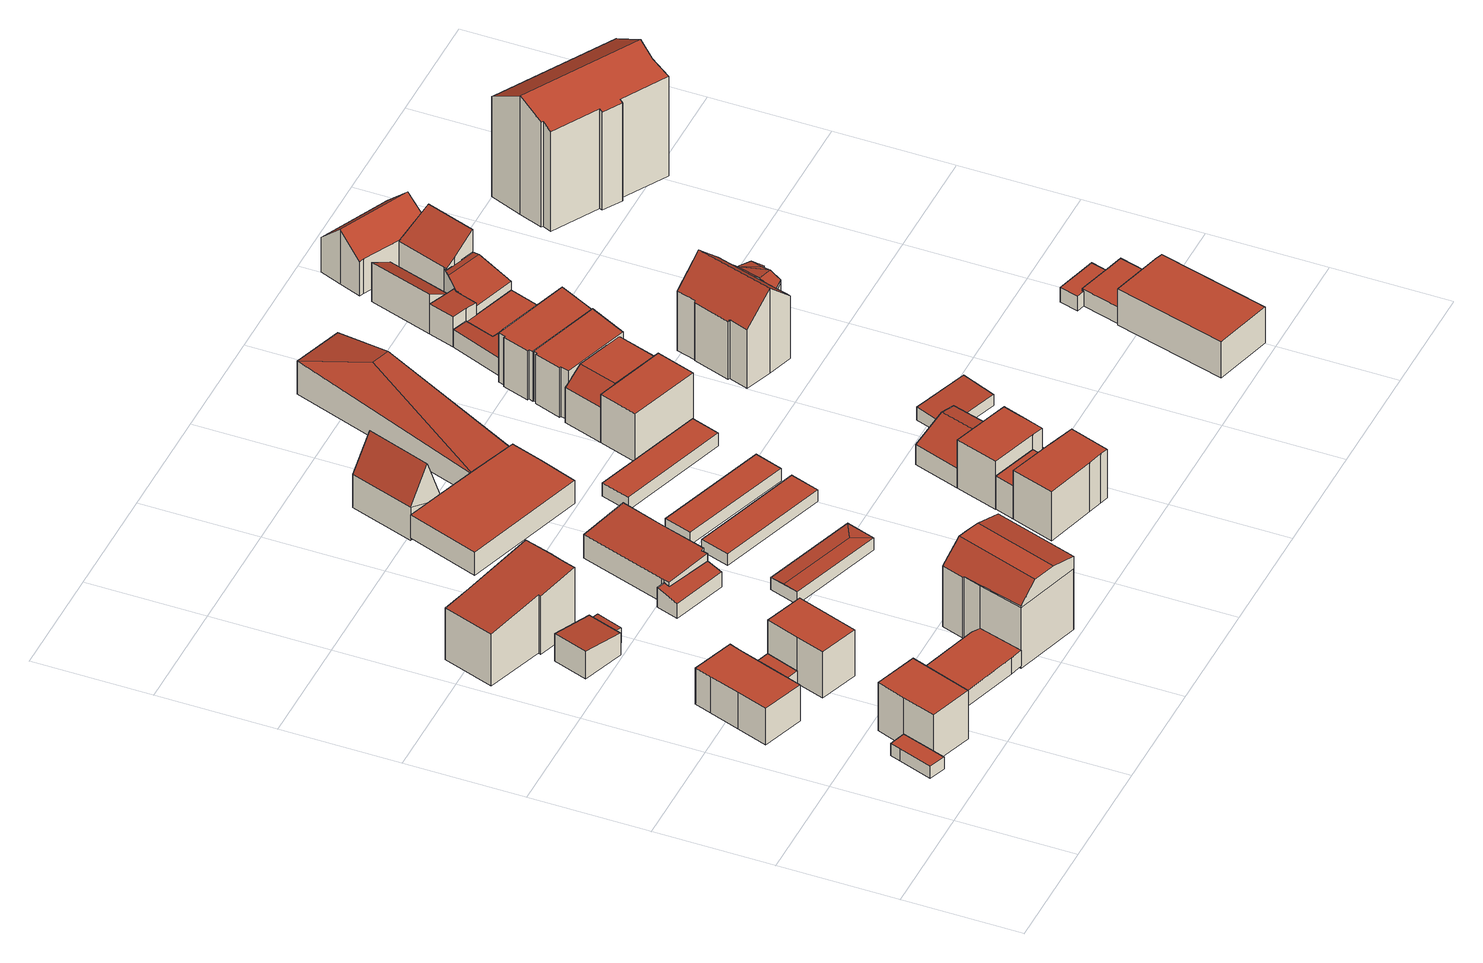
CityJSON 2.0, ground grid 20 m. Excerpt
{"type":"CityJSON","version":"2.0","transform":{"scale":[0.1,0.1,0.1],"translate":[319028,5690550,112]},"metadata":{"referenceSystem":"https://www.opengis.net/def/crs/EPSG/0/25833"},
"CityObjects":{
"building1":{"type":"Building","attributes":{"Dachtyp_tdc":"tdcPolyFlatRoof","Gemeindeschluessel":14713000,"Dachneigung":0,"QualitaetDacherkennung":81,"Geometrietyp2DReferenz":"3000","function":"31001_9998","roofType":"1000","measuredHeight":2.29},"geometry":[{"type":"MultiSurface","lod":"2","boundaries":[[[0,1,2,3]],[[1,4,5,2]],[[4,6,7,5]],[[6,8,9,7]],[[8,10,11,9]],[[10,0,3,11]],[[10,8,6,4,1,0]],[[3,2,5,7,9,11]]],"semantics":{"surfaces":[{"type":"WallSurface"},{"type":"RoofSurface"},{"type":"GroundSurface"}],"values":[0,0,0,0,0,0,1,2]}}]},
"building2":{"type":"Building","attributes":{"Dachtyp_tdc":"tdcPolyFlatRoof","Gemeindeschluessel":14713000,"Dachneigung":0,"QualitaetDacherkennung":50,"Geometrietyp2DReferenz":"3000","function":"31001_9998","roofType":"1000","measuredHeight":9.13},"geometry":[{"type":"MultiSurface","lod":"2","boundaries":[[[12,13,14,15]],[[13,16,17,14]],[[16,18,11,17]],[[18,19,9,11]],[[19,12,15,9]],[[19,18,16,13,12]],[[15,14,17,11,9]]],"semantics":{"surfaces":[{"type":"WallSurface"},{"type":"RoofSurface"},{"type":"GroundSurface"}],"values":[0,0,0,0,0,1,2]}}]},
"building3":{"type":"Building","attributes":{"Dachtyp_tdc":"tdcPolyFlatRoof","Gemeindeschluessel":14713000,"Dachneigung":0,"QualitaetDacherkennung":63,"Geometrietyp2DReferenz":"3000","function":"31001_9998","roofType":"1000","measuredHeight":6.93},"geometry":[{"type":"MultiSurface","lod":"2","boundaries":[[[20,21,22,23]],[[21,24,25,22]],[[24,26,27,25]],[[26,28,29,27]],[[28,30,31,29]],[[30,32,33,31]],[[32,34,35,33]],[[34,20,23,35]],[[34,32,30,28,26,24,21,20]],[[23,22,25,27,29,31,33,35]]],"semantics":{"surfaces":[{"type":"WallSurface"},{"type":"RoofSurface"},{"type":"GroundSurface"}],"values":[0,0,0,0,0,0,0,0,1,2]}}]},
"building4":{"type":"Building","attributes":{"Dachtyp_tdc":"tdcPolyFlatRoof","Gemeindeschluessel":14713000,"Dachneigung":0,"QualitaetDacherkennung":76,"Geometrietyp2DReferenz":"3000","function":"31001_9998","roofType":"1000","measuredHeight":2.39},"geometry":[{"type":"MultiSurface","lod":"2","boundaries":[[[36,37,38,39]],[[37,40,41,38]],[[40,42,43,41]],[[42,36,39,43]],[[42,40,37,36]],[[39,38,41,43]]],"semantics":{"surfaces":[{"type":"WallSurface"},{"type":"RoofSurface"},{"type":"GroundSurface"}],"values":[0,0,0,0,1,2]}}]},
"building5":{"type":"Building","attributes":{"Dachtyp_tdc":"tdcPolyFlatRoof","Gemeindeschluessel":14713000,"Dachneigung":0,"QualitaetDacherkennung":76,"Geometrietyp2DReferenz":"3000","function":"31001_9998","roofType":"1000","measuredHeight":2.39},"geometry":[{"type":"MultiSurface","lod":"2","boundaries":[[[44,40,41,45]],[[40,37,38,41]],[[37,46,47,38]],[[46,44,45,47]],[[46,37,40,44]],[[45,41,38,47]]],"semantics":{"surfaces":[{"type":"WallSurface"},{"type":"RoofSurface"},{"type":"GroundSurface"}],"values":[0,0,0,0,1,2]}}]},
"building6":{"type":"Building","attributes":{"Dachtyp_tdc":"tdcPolyFlatRoof","Gemeindeschluessel":14713000,"Dachneigung":7.05,"QualitaetDacherkennung":70,"Geometrietyp2DReferenz":"3000","function":"31001_9998","roofType":"2100","measuredHeight":5.16},"geometry":[{"type":"MultiSurface","lod":"2","boundaries":[[[48,49,50,51]],[[49,52,53,50]],[[52,54,55,53]],[[54,56,57,55]],[[56,48,51,57]],[[56,54,52,49,48]],[[51,50,53,55,57]]],"semantics":{"surfaces":[{"type":"WallSurface"},{"type":"RoofSurface"},{"type":"GroundSurface"}],"values":[0,0,0,0,0,1,2]}}]},
"building7":{"type":"Building","attributes":{"Dachtyp_tdc":"tdcPolyFlatRoof","Gemeindeschluessel":14713000,"Dachneigung":0,"QualitaetDacherkennung":49,"Geometrietyp2DReferenz":"3000","function":"31001_9998","roofType":"1000","measuredHeight":8.8},"geometry":[{"type":"MultiSurface","lod":"2","boundaries":[[[58,59,45,60]],[[59,61,47,45]],[[61,62,63,47]],[[62,64,65,63]],[[64,58,60,65]],[[64,62,61,59,58]],[[60,45,47,63,65]]],"semantics":{"surfaces":[{"type":"WallSurface"},{"type":"RoofSurface"},{"type":"GroundSurface"}],"values":[0,0,0,0,0,1,2]}}]},
"building8":{"type":"Building","attributes":{"Dachtyp_tdc":"tdcPolyFlatRoof","Gemeindeschluessel":14713000,"Dachneigung":0,"QualitaetDacherkennung":0,"Geometrietyp2DReferenz":"3000","BezugspunktDach":"2000","function":"31001_9998","measuredHeight":3},"geometry":[{"type":"MultiSurface","lod":"2","boundaries":[[[66,67,68,69,70,71]],[[71,70,72,73]],[[70,69,74,72]],[[69,68,75,74]],[[68,67,76,75]],[[67,66,77,76]],[[66,71,73,77]],[[73,72,74,75,76,77]]],"semantics":{"surfaces":[{"type":"RoofSurface"},{"type":"WallSurface"},{"type":"GroundSurface"}],"values":[0,1,1,1,1,1,1,2]}}]},
"building9":{"type":"Building","attributes":{"Dachtyp_tdc":"tdcPolyFlatRoof","Gemeindeschluessel":14713000,"Dachneigung":6.86,"QualitaetDacherkennung":68,"Geometrietyp2DReferenz":"3000","function":"31001_9998","roofType":"2100","measuredHeight":11.96},"geometry":[{"type":"MultiSurface","lod":"2","boundaries":[[[78,79,80,81]],[[79,82,83,80]],[[82,84,85,83]],[[84,86,87,85]],[[86,88,89,87]],[[88,90,91,89]],[[90,92,93,91]],[[92,94,95,93]],[[94,78,81,95]],[[94,92,90,88,86,84,82,79,78]],[[81,80,83,85,87,89,91,93,95]]],"semantics":{"surfaces":[{"type":"WallSurface"},{"type":"RoofSurface"},{"type":"GroundSurface"}],"values":[0,0,0,0,0,0,0,0,0,1,2]}}]},
"building10":{"type":"Building","attributes":{"Dachtyp_tdc":"tdcPolyFlatRoof","Gemeindeschluessel":14713000,"Dachneigung":3.2,"QualitaetDacherkennung":52,"Geometrietyp2DReferenz":"3000","function":"31001_9998","roofType":"2100","measuredHeight":3},"geometry":[{"type":"MultiSurface","lod":"2","boundaries":[[[96,97,98,99]],[[97,100,101,98]],[[100,102,103,101]],[[102,96,99,103]],[[102,100,97,96]],[[99,98,101,103]]],"semantics":{"surfaces":[{"type":"WallSurface"},{"type":"RoofSurface"},{"type":"GroundSurface"}],"values":[0,0,0,0,1,2]}}]},
"building11":{"type":"Building","attributes":{"Dachtyp_tdc":"tdcPolyFlatRoof","Gemeindeschluessel":14713000,"Dachneigung":6.15,"QualitaetDacherkennung":65,"Geometrietyp2DReferenz":"3000","function":"31001_9998","roofType":"2100","measuredHeight":9.32},"geometry":[{"type":"MultiSurface","lod":"2","boundaries":[[[104,105,106,107]],[[105,108,109,106]],[[108,110,111,109]],[[110,104,107,111]],[[110,108,105,104]],[[107,106,109,111]]],"semantics":{"surfaces":[{"type":"WallSurface"},{"type":"RoofSurface"},{"type":"GroundSurface"}],"values":[0,0,0,0,1,2]}}]},
"building12":{"type":"Building","attributes":{"Dachtyp_tdc":"tdcFreeFormRoof","Gemeindeschluessel":14713000,"Dachneigung":44.36,"QualitaetDacherkennung":67,"Geometrietyp2DReferenz":"3000","function":"31001_9998","roofType":"5000","measuredHeight":15.12},"geometry":[{"type":"MultiSurface","lod":"2","boundaries":[[[112,113,114,115]],[[113,116,117,114]],[[116,118,119,117]],[[118,120,121,119]],[[120,122,123,121]],[[122,124,125,123]],[[124,126,127,125]],[[126,128,129,127]],[[128,112,115,129]],[[130,131,132,133]],[[112,128,134,135,136,137,138]],[[131,139,138,137,132]],[[113,138,139,116]],[[116,139,131,130,118]],[[112,138,113]],[[122,136,135,124]],[[120,133,132,137,136,122]],[[124,135,134,126]],[[126,134,128]],[[118,130,133,120]],[[115,114,117,119,121,123,125,127,129]]],"semantics":{"surfaces":[{"type":"WallSurface"},{"type":"RoofSurface"},{"type":"GroundSurface"}],"values":[0,0,0,0,0,0,0,0,0,1,1,1,0,0,0,0,0,0,0,0,2]}}]},
"building13":{"type":"Building","attributes":{"Dachtyp_tdc":"tdcPolyFlatRoof","Gemeindeschluessel":14713000,"Dachneigung":12.81,"QualitaetDacherkennung":59,"Geometrietyp2DReferenz":"3000","function":"31001_9998","roofType":"2100","measuredHeight":3.64},"geometry":[{"type":"MultiSurface","lod":"2","boundaries":[[[140,141,142,143]],[[141,144,145,142]],[[144,146,147,145]],[[146,148,149,147]],[[148,150,151,149]],[[150,140,143,151]],[[150,148,146,144,141,140]],[[143,142,145,147,149,151]]],"semantics":{"surfaces":[{"type":"WallSurface"},{"type":"RoofSurface"},{"type":"GroundSurface"}],"values":[0,0,0,0,0,0,1,2]}}]},
"building14":{"type":"Building","attributes":{"Dachtyp_tdc":"tdcPolyFlatRoof","Gemeindeschluessel":14713000,"Dachneigung":3.76,"QualitaetDacherkennung":71,"Geometrietyp2DReferenz":"3000","function":"31001_9998","roofType":"2100","measuredHeight":5.13},"geometry":[{"type":"MultiSurface","lod":"2","boundaries":[[[152,153,154,155]],[[153,156,157,154]],[[156,158,159,157]],[[158,160,161,159]],[[160,162,163,161]],[[162,164,165,163]],[[164,166,167,165]],[[166,168,169,167]],[[168,170,171,169]],[[170,152,155,171]],[[170,168,166,164,162,160,158,156,153,152]],[[155,154,157,159,161,163,165,167,169,171]]],"semantics":{"surfaces":[{"type":"WallSurface"},{"type":"RoofSurface"},{"type":"GroundSurface"}],"values":[0,0,0,0,0,0,0,0,0,0,1,2]}}]},
"building15":{"type":"Building","attributes":{"Gemeindeschluessel":14713000,"Dachneigung":84.69,"Dachorientierung":-71.4,"MittlereTraufHoehe":115.86,"QualitaetDacherkennung":69,"ObjektHoehe":2.48,"BodenHoehe":113.61,"Geometrietyp2DReferenz":"3000","AbsoluteHoehe":116.09,"Dachflaeche":86.4,"function":"31001_2463","roofType":"5000","measuredHeight":2.48,"storeysAboveGround":1},"geometry":[{"type":"MultiSurface","lod":"2","boundaries":[[[172,173,174,175]],[[173,176,177,174]],[[176,178,179,177]],[[178,172,175,179]],[[176,173,180]],[[172,178,181]],[[173,172,181,180]],[[178,176,180,181]],[[175,174,177,179]]],"semantics":{"surfaces":[{"type":"WallSurface"},{"type":"RoofSurface"},{"type":"GroundSurface"}],"values":[0,0,0,0,1,0,1,1,2]}}]},
"building16":{"type":"Building","attributes":{"Dachtyp_tdc":"tdcPolyFlatRoof","Gemeindeschluessel":14713000,"Dachneigung":0,"QualitaetDacherkennung":73,"Geometrietyp2DReferenz":"3000","function":"31001_9998","roofType":"1000","measuredHeight":4.36},"geometry":[{"type":"MultiSurface","lod":"2","boundaries":[[[182,183,184,185,186,187,188]],[[189,190,183,182]],[[190,191,184,183]],[[191,192,185,184]],[[192,193,186,185]],[[193,194,187,186]],[[194,195,188,187]],[[195,189,182,188]],[[195,194,193,192,191,190,189]]],"semantics":{"surfaces":[{"type":"GroundSurface"},{"type":"WallSurface"},{"type":"RoofSurface"}],"values":[0,1,1,1,1,1,1,1,2]}}]},
"building17":{"type":"Building","attributes":{"Dachtyp_tdc":"tdcGableRoof","Gemeindeschluessel":14713000,"Dachneigung":69.86,"QualitaetDacherkennung":5,"Geometrietyp2DReferenz":"3000","function":"31001_9998","roofType":"3100","measuredHeight":12.37},"geometry":[{"type":"MultiSurface","lod":"2","boundaries":[[[196,197,198,199]],[[197,200,201,198]],[[200,202,203,201]],[[202,196,199,203]],[[200,197,204]],[[196,202,205]],[[197,196,205,204]],[[202,200,204,205]],[[199,198,201,203]]],"semantics":{"surfaces":[{"type":"WallSurface"},{"type":"RoofSurface"},{"type":"GroundSurface"}],"values":[0,0,0,0,0,0,1,1,2]}}]},
"building18":{"type":"Building","attributes":{"Gemeindeschluessel":14713000,"Dachneigung":90,"Dachorientierung":0,"MittlereTraufHoehe":115.75,"QualitaetDacherkennung":86,"ObjektHoehe":2.29,"BodenHoehe":113.46,"Geometrietyp2DReferenz":"3000","AbsoluteHoehe":115.75,"Dachflaeche":102.93,"function":"31001_2463","roofType":"1000","measuredHeight":2.29,"storeysAboveGround":1},"geometry":[{"type":"MultiSurface","lod":"2","boundaries":[[[206,207,208,209]],[[207,210,211,208]],[[210,212,213,211]],[[212,206,209,213]],[[212,210,207,206]],[[209,208,211,213]]],"semantics":{"surfaces":[{"type":"WallSurface"},{"type":"RoofSurface"},{"type":"GroundSurface"}],"values":[0,0,0,0,1,2]}}]},
"building19":{"type":"Building","attributes":{"Gemeindeschluessel":14713000,"Dachneigung":90,"Dachorientierung":0,"MittlereTraufHoehe":115.79,"QualitaetDacherkennung":84,"ObjektHoehe":2.39,"BodenHoehe":113.4,"Geometrietyp2DReferenz":"3000","AbsoluteHoehe":115.79,"Dachflaeche":99.68,"function":"31001_2463","roofType":"1000","measuredHeight":2.39,"storeysAboveGround":1},"geometry":[{"type":"MultiSurface","lod":"2","boundaries":[[[214,215,216,217]],[[215,218,219,216]],[[218,220,221,219]],[[220,214,217,221]],[[220,218,215,214]],[[217,216,219,221]]],"semantics":{"surfaces":[{"type":"WallSurface"},{"type":"RoofSurface"},{"type":"GroundSurface"}],"values":[0,0,0,0,1,2]}}]},
"building20":{"type":"Building","attributes":{"Gemeindeschluessel":14713000,"Geometrietyp2DReferenz":"3000","function":"31001_9998","roofType":"9999"},"children":["building20-1","building20-2"]},
"building20-1":{"type":"BuildingPart","attributes":{"Dachtyp_tdc":"tdcPolyFlatRoof","Dachneigung":0,"QualitaetDacherkennung":45,"Geometrietyp2DReferenz":"3000","roofType":"1000","measuredHeight":6.28},"parents":["building20"],"geometry":[{"type":"MultiSurface","lod":"2","boundaries":[[[222,223,224,225]],[[223,226,227,224]],[[226,228,229,227]],[[228,226,223,222]],[[225,224,227,229]],[[225,229,228,222]]],"semantics":{"surfaces":[{"type":"WallSurface"},{"type":"RoofSurface"},{"type":"GroundSurface"},{"type":"ClosureSurface"}],"values":[0,0,0,1,2,3]}}]},
"building20-2":{"type":"BuildingPart","attributes":{"Dachtyp_tdc":"tdcPolyFlatRoof","Dachneigung":0,"QualitaetDacherkennung":40,"Geometrietyp2DReferenz":"3000","roofType":"1000","measuredHeight":9.24},"parents":["building20"],"geometry":[{"type":"MultiSurface","lod":"2","boundaries":[[[230,231,232,229,228]],[[231,233,234,232]],[[233,235,236,234]],[[235,237,238,236]],[[237,239,240,238]],[[239,241,222,225,240]],[[239,237,235,233,231,230,241]],[[225,229,232,234,236,238,240]],[[228,222,241,230]],[[228,229,225,222]]],"semantics":{"surfaces":[{"type":"WallSurface"},{"type":"RoofSurface"},{"type":"GroundSurface"},{"type":"ClosureSurface"}],"values":[0,0,0,0,0,0,1,2,0,3]}}]},
"building21":{"type":"Building","attributes":{"Gemeindeschluessel":14713000,"Dachneigung":90,"Dachorientierung":0,"MittlereTraufHoehe":115.83,"QualitaetDacherkennung":90,"ObjektHoehe":2.57,"BodenHoehe":113.26,"Geometrietyp2DReferenz":"3000","AbsoluteHoehe":115.83,"Dachflaeche":100.79,"function":"31001_2463","roofType":"1000","measuredHeight":2.57,"storeysAboveGround":1},"geometry":[{"type":"MultiSurface","lod":"2","boundaries":[[[242,243,244,245]],[[243,246,247,244]],[[246,248,249,247]],[[248,242,245,249]],[[248,246,243,242]],[[245,244,247,249]]],"semantics":{"surfaces":[{"type":"WallSurface"},{"type":"RoofSurface"},{"type":"GroundSurface"}],"values":[0,0,0,0,1,2]}}]},
"building22":{"type":"Building","attributes":{"Gemeindeschluessel":14713000,"Geometrietyp2DReferenz":"3000","function":"31001_9998","roofType":"9999"},"children":["building22-1","building22-2"]},
"building22-1":{"type":"BuildingPart","attributes":{"Dachtyp_tdc":"tdcPolyFlatRoof","Dachneigung":0,"QualitaetDacherkennung":28,"Geometrietyp2DReferenz":"3000","roofType":"1000","measuredHeight":9.16},"parents":["building22"],"geometry":[{"type":"MultiSurface","lod":"2","boundaries":[[[250,251,252,253,254]],[[251,255,256,252]],[[255,257,258,256]],[[257,259,260,258]],[[259,261,262,260]],[[261,263,264,265,262]],[[263,261,259,257,255,251,250]],[[253,252,256,258,260,262,265]],[[254,264,263,250]],[[254,253,265,264]]],"semantics":{"surfaces":[{"type":"WallSurface"},{"type":"RoofSurface"},{"type":"GroundSurface"},{"type":"ClosureSurface"}],"values":[0,0,0,0,0,0,1,2,0,3]}}]},
"building22-2":{"type":"BuildingPart","attributes":{"Dachtyp_tdc":"tdcPolyFlatRoof","Dachneigung":10.06,"QualitaetDacherkennung":55,"Geometrietyp2DReferenz":"3000","roofType":"2100","measuredHeight":3.69},"parents":["building22"],"geometry":[{"type":"MultiSurface","lod":"2","boundaries":[[[264,266,267,265]],[[266,268,269,267]],[[268,254,253,269]],[[254,268,266,264]],[[265,267,269,253]],[[265,253,254,264]]],"semantics":{"surfaces":[{"type":"WallSurface"},{"type":"RoofSurface"},{"type":"GroundSurface"},{"type":"ClosureSurface"}],"values":[0,0,0,1,2,3]}}]},
"building23":{"type":"Building","attributes":{"Dachtyp_tdc":"tdcHipAndGableRoof","Gemeindeschluessel":14713000,"Dachneigung":10.22,"QualitaetDacherkennung":16,"Geometrietyp2DReferenz":"3000","function":"31001_9998","roofType":"5000","measuredHeight":8.5},"geometry":[{"type":"MultiSurface","lod":"2","boundaries":[[[270,271,272,273]],[[271,274,275,272]],[[274,276,277,275]],[[276,270,273,277]],[[274,271,278]],[[270,276,279]],[[271,270,279,278]],[[276,274,278,279]],[[273,272,275,277]]],"semantics":{"surfaces":[{"type":"WallSurface"},{"type":"RoofSurface"},{"type":"GroundSurface"}],"values":[0,0,0,0,1,0,1,1,2]}}]},
"building24":{"type":"Building","attributes":{"Dachtyp_tdc":"tdcGableRoof","Gemeindeschluessel":14713000,"Dachneigung":24.17,"QualitaetDacherkennung":8,"Geometrietyp2DReferenz":"3000","function":"31001_9998","roofType":"3100","measuredHeight":6.35},"geometry":[{"type":"MultiSurface","lod":"2","boundaries":[[[280,281,260,282]],[[281,283,258,260]],[[283,284,285,258]],[[284,280,282,285]],[[283,281,286]],[[280,284,287]],[[281,280,287,286]],[[284,283,286,287]],[[282,260,258,285]]],"semantics":{"surfaces":[{"type":"WallSurface"},{"type":"RoofSurface"},{"type":"GroundSurface"}],"values":[0,0,0,0,0,0,1,1,2]}}]},
"building25":{"type":"Building","attributes":{"Dachtyp_tdc":"tdcPolyFlatRoof","Gemeindeschluessel":14713000,"Dachneigung":0,"QualitaetDacherkennung":42,"Geometrietyp2DReferenz":"3000","function":"31001_9998","roofType":"1000","measuredHeight":9.11},"geometry":[{"type":"MultiSurface","lod":"2","boundaries":[[[288,289,290,291]],[[289,292,293,290]],[[292,294,295,293]],[[294,288,291,295]],[[294,292,289,288]],[[291,290,293,295]]],"semantics":{"surfaces":[{"type":"WallSurface"},{"type":"RoofSurface"},{"type":"GroundSurface"}],"values":[0,0,0,0,1,2]}}]},
"building26":{"type":"Building","attributes":{"Dachtyp_tdc":"tdcCutGableRoof","Gemeindeschluessel":14713000,"Dachneigung":0.614,"QualitaetDacherkennung":43,"Geometrietyp2DReferenz":"3000","function":"31001_9998","roofType":"9999","measuredHeight":9.16},"geometry":[{"type":"MultiSurface","lod":"2","boundaries":[[[296,297,290,298]],[[297,299,300,290]],[[299,301,302,300]],[[301,303,291,302]],[[303,304,305,291]],[[304,306,307,305]],[[306,308,309,307]],[[308,310,311,309]],[[310,296,298,311]],[[299,297,296,310]],[[308,306,304,303,301]],[[310,308,301,299]],[[298,290,300,302,291,305,307,309,311]]],"semantics":{"surfaces":[{"type":"WallSurface"},{"type":"RoofSurface"},{"type":"GroundSurface"}],"values":[0,0,0,0,0,0,0,0,0,1,1,1,2]}}]},
"building27":{"type":"Building","attributes":{"Dachtyp_tdc":"tdcPolyFlatRoof","Gemeindeschluessel":14713000,"Dachneigung":0,"QualitaetDacherkennung":52,"Geometrietyp2DReferenz":"3000","function":"31001_9998","roofType":"1000","measuredHeight":9.4},"geometry":[{"type":"MultiSurface","lod":"2","boundaries":[[[312,313,314,315]],[[313,316,298,314]],[[316,317,307,298]],[[317,318,319,307]],[[318,320,321,319]],[[320,322,323,321]],[[322,324,325,323]],[[324,312,315,325]],[[324,322,320,318,317,316,313,312]],[[315,314,298,307,319,321,323,325]]],"semantics":{"surfaces":[{"type":"WallSurface"},{"type":"RoofSurface"},{"type":"GroundSurface"}],"values":[0,0,0,0,0,0,0,0,1,2]}}]},
"building28":{"type":"Building","attributes":{"Dachtyp_tdc":"tdcPolyFlatRoof","Gemeindeschluessel":14713000,"Dachneigung":3.88,"QualitaetDacherkennung":71,"Geometrietyp2DReferenz":"3000","function":"31001_9998","roofType":"2100","measuredHeight":2.51},"geometry":[{"type":"MultiSurface","lod":"2","boundaries":[[[326,327,328,329]],[[327,330,331,328]],[[330,332,333,331]],[[332,326,329,333]],[[332,330,327,326]],[[329,328,331,333]]],"semantics":{"surfaces":[{"type":"WallSurface"},{"type":"RoofSurface"},{"type":"GroundSurface"}],"values":[0,0,0,0,1,2]}}]},
"building29":{"type":"Building","attributes":{"Dachtyp_tdc":"tdcPolyFlatRoof","Gemeindeschluessel":14713000,"Dachneigung":0,"QualitaetDacherkennung":41,"Geometrietyp2DReferenz":"3000","function":"31001_9998","roofType":"1000","measuredHeight":9.39},"geometry":[{"type":"MultiSurface","lod":"2","boundaries":[[[334,335,336,337]],[[335,338,339,336]],[[338,340,341,339]],[[340,342,343,341]],[[342,344,345,343]],[[344,346,347,345]],[[346,348,349,347]],[[348,350,351,349]],[[350,334,337,351]],[[350,348,346,344,342,340,338,335,334]],[[337,336,339,341,343,345,347,349,351]]],"semantics":{"surfaces":[{"type":"WallSurface"},{"type":"RoofSurface"},{"type":"GroundSurface"}],"values":[0,0,0,0,0,0,0,0,0,1,2]}}]},
"building30":{"type":"Building","attributes":{"Dachtyp_tdc":"tdcPolyFlatRoof","Gemeindeschluessel":14713000,"Dachneigung":3.87,"QualitaetDacherkennung":74,"Geometrietyp2DReferenz":"3000","function":"31001_9998","roofType":"2100","measuredHeight":3.26},"geometry":[{"type":"MultiSurface","lod":"2","boundaries":[[[352,353,354,355]],[[353,356,357,354]],[[356,358,359,357]],[[358,360,361,359]],[[360,362,363,361]],[[362,352,355,363]],[[362,360,358,356,353,352]],[[355,354,357,359,361,363]]],"semantics":{"surfaces":[{"type":"WallSurface"},{"type":"RoofSurface"},{"type":"GroundSurface"}],"values":[0,0,0,0,0,0,1,2]}}]},
"building31":{"type":"Building","attributes":{"Dachtyp_tdc":"tdcPolyFlatRoof","Gemeindeschluessel":14713000,"Dachneigung":4.19,"QualitaetDacherkennung":76,"Geometrietyp2DReferenz":"3000","function":"31001_9998","roofType":"2100","measuredHeight":5.69},"geometry":[{"type":"MultiSurface","lod":"2","boundaries":[[[364,365,361,366]],[[365,367,359,361]],[[367,368,369,359]],[[368,370,371,369]],[[370,372,373,371]],[[372,374,375,373]],[[374,364,366,375]],[[374,372,370,368,367,365,364]],[[366,361,359,369,371,373,375]]],"semantics":{"surfaces":[{"type":"WallSurface"},{"type":"RoofSurface"},{"type":"GroundSurface"}],"values":[0,0,0,0,0,0,0,1,2]}}]},
"building32":{"type":"Building","attributes":{"Gemeindeschluessel":14713000,"Geometrietyp2DReferenz":"3000","function":"31001_9998","roofType":"9999"},"children":["building32-1","building32-2"]},
"building32-1":{"type":"BuildingPart","attributes":{"Dachtyp_tdc":"tdcFreeFormRoof","Dachneigung":17.41,"QualitaetDacherkennung":26,"Geometrietyp2DReferenz":"3000","roofType":"5000","measuredHeight":12.28},"parents":["building32"],"geometry":[{"type":"MultiSurface","lod":"2","boundaries":[[[376,377,378,379]],[[377,380,381,378]],[[380,382,383,381]],[[382,384,385,383]],[[386,387,388,389]],[[387,390,391,388]],[[390,392,393,391]],[[392,376,379,393]],[[394,395,387,386]],[[386,396,397,394]],[[398,399,400]],[[394,399,398]],[[394,401,399]],[[401,394,397]],[[402,401,397,403,404]],[[382,402,404,384]],[[380,399,401,402,382]],[[377,400,399,380]],[[376,398,400,377]],[[392,394,398,376]],[[390,395,394,392]],[[387,395,390]],[[379,378,381,383,385,389,388,391,393]],[[389,385,384,386]],[[403,397,396]],[[384,404,403,396,386]]],"semantics":{"surfaces":[{"type":"WallSurface"},{"type":"RoofSurface"},{"type":"GroundSurface"},{"type":"ClosureSurface"}],"values":[0,0,0,0,0,0,0,0,1,1,1,1,1,1,1,0,0,0,0,0,0,0,2,3,0,3]}}]},
"building32-2":{"type":"BuildingPart","attributes":{"Dachtyp_tdc":"tdcGableRoof","Dachneigung":44.12,"QualitaetDacherkennung":66,"Geometrietyp2DReferenz":"3000","roofType":"3100","measuredHeight":16.08},"parents":["building32"],"geometry":[{"type":"MultiSurface","lod":"2","boundaries":[[[405,406,407,408,409,410,411,412]],[[412,413,414,415,403,396,416,417,405]],[[385,418,419,420,421,422,423,424,425,426,427,428,389]],[[415,414,418,385,384,404]],[[414,413,419,418]],[[413,412,420,419]],[[412,411,421,420]],[[411,410,422,421]],[[410,409,423,422]],[[409,408,424,423]],[[408,407,425,424]],[[407,406,426,425]],[[406,405,427,426]],[[405,417,428,427]],[[417,416,386,389,428]],[[415,404,403]],[[396,386,416]],[[384,385,389,386]],[[384,386,396,403,404]]],"semantics":{"surfaces":[{"type":"RoofSurface"},{"type":"GroundSurface"},{"type":"WallSurface"},{"type":"ClosureSurface"}],"values":[0,0,1,2,2,2,2,2,2,2,2,2,2,2,2,2,2,3,3]}}]},
"building33":{"type":"Building","attributes":{"Dachtyp_tdc":"tdcPolyFlatRoof","Gemeindeschluessel":14713000,"Dachneigung":0,"QualitaetDacherkennung":70,"Geometrietyp2DReferenz":"3000","function":"31001_9998","roofType":"1000","measuredHeight":3.19},"geometry":[{"type":"MultiSurface","lod":"2","boundaries":[[[353,352,429,430]],[[352,431,432,429]],[[431,433,434,432]],[[433,435,436,434]],[[435,437,438,436]],[[437,439,336,438]],[[439,353,430,336]],[[439,437,435,433,431,352,353]],[[430,429,432,434,436,438,336]]],"semantics":{"surfaces":[{"type":"WallSurface"},{"type":"RoofSurface"},{"type":"GroundSurface"}],"values":[0,0,0,0,0,0,0,1,2]}}]},
"building34":{"type":"Building","attributes":{"Dachtyp_tdc":"tdcPolyFlatRoof","Gemeindeschluessel":14713000,"Dachneigung":30.57,"QualitaetDacherkennung":81,"Geometrietyp2DReferenz":"3000","function":"31001_9998","roofType":"2100","measuredHeight":7.49},"geometry":[{"type":"MultiSurface","lod":"2","boundaries":[[[440,441,442,443]],[[441,444,371,442]],[[444,445,369,371]],[[445,440,443,369]],[[445,444,441,440]],[[443,442,371,369]]],"semantics":{"surfaces":[{"type":"WallSurface"},{"type":"RoofSurface"},{"type":"GroundSurface"}],"values":[0,0,0,0,1,2]}}]},
"building35":{"type":"Building","attributes":{"Dachtyp_tdc":"tdcFreeFormRoof","Gemeindeschluessel":14713000,"Dachneigung":13.5,"QualitaetDacherkennung":19,"Geometrietyp2DReferenz":"3000","function":"31001_9998","roofType":"5000","measuredHeight":6.37},"geometry":[{"type":"MultiSurface","lod":"2","boundaries":[[[446,447,448,436]],[[447,449,450,448]],[[449,451,452,450]],[[451,453,454,452]],[[453,455,438,454]],[[455,446,436,438]],[[455,456,457,447,446]],[[456,453,451,449,457]],[[449,447,457]],[[455,453,456]],[[436,448,450,452,454,438]]],"semantics":{"surfaces":[{"type":"WallSurface"},{"type":"RoofSurface"},{"type":"GroundSurface"}],"values":[0,0,0,0,0,0,1,1,0,0,2]}}]},
"building36":{"type":"Building","attributes":{"Gemeindeschluessel":14713000,"Geometrietyp2DReferenz":"3000","function":"31001_9998","roofType":"9999"},"children":["building36-1","building36-2","building36-3"]},
"building36-1":{"type":"BuildingPart","attributes":{"Dachtyp_tdc":"tdcPolyFlatRoof","Dachneigung":0,"QualitaetDacherkennung":71,"Geometrietyp2DReferenz":"3000","roofType":"1000","measuredHeight":6.95},"parents":["building36"],"geometry":[{"type":"MultiSurface","lod":"2","boundaries":[[[458,459,460,461]],[[459,462,463,464,460]],[[465,466,467,468,469]],[[466,470,471,467]],[[470,458,461,471]],[[470,466,465,462,459,458]],[[461,460,464,468,467,471]],[[469,463,462,465]],[[469,468,464,463]]],"semantics":{"surfaces":[{"type":"WallSurface"},{"type":"RoofSurface"},{"type":"GroundSurface"},{"type":"ClosureSurface"}],"values":[0,0,0,0,0,1,2,0,3]}}]},
"building36-2":{"type":"BuildingPart","attributes":{"Dachtyp_tdc":"tdcPolyFlatRoof","Dachneigung":0,"QualitaetDacherkennung":62,"Geometrietyp2DReferenz":"3000","roofType":"1000","measuredHeight":3.26},"parents":["building36"],"geometry":[{"type":"MultiSurface","lod":"2","boundaries":[[[472,473,474,475,476]],[[473,469,468,474]],[[463,477,478,479,464]],[[477,463,469,473,472,480]],[[481,475,474,468,464,479]],[[476,482,480,472]],[[476,475,481,482]],[[464,468,469,463]],[[482,478,477,480]],[[482,481,479,478]]],"semantics":{"surfaces":[{"type":"WallSurface"},{"type":"RoofSurface"},{"type":"GroundSurface"},{"type":"ClosureSurface"}],"values":[0,0,0,1,2,0,3,3,0,3]}}]},
"building36-3":{"type":"BuildingPart","attributes":{"Dachtyp_tdc":"tdcPolyFlatRoof","Dachneigung":0,"QualitaetDacherkennung":68,"Geometrietyp2DReferenz":"3000","roofType":"1000","measuredHeight":2.82},"parents":["building36"],"geometry":[{"type":"MultiSurface","lod":"2","boundaries":[[[483,476,475,484]],[[478,485,486,479]],[[485,487,488,486]],[[487,483,484,488]],[[487,485,478,482,476,483]],[[484,475,481,479,486,488]],[[481,475,476,482]],[[479,481,482,478]]],"semantics":{"surfaces":[{"type":"WallSurface"},{"type":"RoofSurface"},{"type":"GroundSurface"},{"type":"ClosureSurface"}],"values":[0,0,0,0,1,2,3,3]}}]},
"building37":{"type":"Building","attributes":{"Gemeindeschluessel":14713000,"Geometrietyp2DReferenz":"3000","function":"31001_9998","roofType":"9999"},"children":["building37-1","building37-2"]},
"building37-1":{"type":"BuildingPart","attributes":{"Dachtyp_tdc":"tdcPolyFlatRoof","Dachneigung":35.64,"QualitaetDacherkennung":79,"Geometrietyp2DReferenz":"3000","roofType":"2100","measuredHeight":10.36},"parents":["building37"],"geometry":[{"type":"MultiSurface","lod":"2","boundaries":[[[489,490,454,491,492]],[[490,493,494,454]],[[493,495,452,494]],[[495,496,450,452]],[[496,497,498,450]],[[496,495,493,490,489,499,497]],[[498,491,454,494,452,450]],[[492,499,489]],[[491,498,497,499,492]]],"semantics":{"surfaces":[{"type":"WallSurface"},{"type":"RoofSurface"},{"type":"GroundSurface"},{"type":"ClosureSurface"}],"values":[0,0,0,0,0,1,2,0,3]}}]},
"building37-2":{"type":"BuildingPart","attributes":{"Dachtyp_tdc":"tdcGableRoof","Dachneigung":43.67,"QualitaetDacherkennung":64,"Geometrietyp2DReferenz":"3000","roofType":"3100","measuredHeight":10.41},"parents":["building37"],"geometry":[{"type":"MultiSurface","lod":"2","boundaries":[[[500,501,502,503]],[[501,504,505,502]],[[504,506,507,505]],[[500,508,509,510,499,492,506]],[[506,504,501,500]],[[507,491,498,511,512,503,502,505]],[[506,492,491,507]],[[510,509,511,498,497]],[[509,508,512,511]],[[508,500,503,512]],[[497,499,510]],[[498,491,492,499,497]]],"semantics":{"surfaces":[{"type":"WallSurface"},{"type":"RoofSurface"},{"type":"GroundSurface"},{"type":"ClosureSurface"}],"values":[0,0,0,1,1,2,0,0,0,0,0,3]}}]},
"building38":{"type":"Building","attributes":{"Dachtyp_tdc":"tdcGableRoof","Gemeindeschluessel":14713000,"Dachneigung":31.39,"QualitaetDacherkennung":72,"Geometrietyp2DReferenz":"3000","function":"31001_9998","roofType":"3100","measuredHeight":22.66},"geometry":[{"type":"MultiSurface","lod":"2","boundaries":[[[513,514,515,516]],[[514,517,518,515]],[[517,519,520,518]],[[519,521,522,520]],[[521,523,524,522]],[[523,525,526,524]],[[525,527,528,526]],[[527,529,530,528]],[[529,531,532,530]],[[531,533,534,532]],[[533,535,536,534]],[[535,537,538,536]],[[537,539,540,538]],[[539,513,516,540]],[[535,533,531,529,527,525,523,521,519,517,514]],[[514,513,539,537,535]],[[516,515,518,520,522,524,526,528,530,532,534,536,538,540]]],"semantics":{"surfaces":[{"type":"WallSurface"},{"type":"RoofSurface"},{"type":"GroundSurface"}],"values":[0,0,0,0,0,0,0,0,0,0,0,0,0,0,1,1,2]}}]}
},
"vertices":[
[87,53,47],[59,63,47],[59,63,24],[87,53,24],[79,120,47],[79,120,24],[85,138,47],[85,138,24],[113,129,47],[113,129,24],[94,73,47],[94,73,24],
[131,178,116],[203,153,116],[203,153,24],[131,178,24],[166,48,116],[166,48,24],[94,73,116],[113,129,116],
[83,451,91],[154,426,91],[154,426,22],[83,451,22],[147,407,91],[147,407,22],[127,350,91],[127,350,22],[108,293,91],[108,293,22],[37,318,91],[37,318,22],[55,370,91],[55,370,22],[73,422,91],[73,422,22],
[147,407,48],[175,397,48],[175,397,24],[147,407,24],[155,340,48],[155,340,24],[127,350,48],[127,350,24],
[184,331,48],[184,331,24],[204,387,48],[204,387,24],
[147,599,61],[76,624,71],[76,624,19],[147,599,19],[96,683,71],[96,683,19],[167,658,61],[167,658,19],[152,614,61],[152,614,19],
[168,283,112],[184,331,112],[168,283,24],[204,387,112],[270,364,112],[270,364,24],[234,260,112],[234,260,24],
[329,49,55],[351,43,55],[374,119,55],[361,127,55],[244,163,55],[220,83,55],[244,163,25],[220,83,25],[361,127,25],[374,119,25],[351,43,25],[329,49,25],
[176,685,136],[105,709,127],[105,709,16],[176,685,16],[107,713,127],[107,713,16],[9,747,114],[9,747,16],[39,834,114],[39,834,16],[88,817,120],[88,817,16],[207,777,136],[207,777,16],[192,731,136],[192,731,16],[183,706,136],[183,706,16],
[167,658,53],[185,652,52],[185,652,23],[167,658,23],[169,607,52],[169,607,23],[152,614,53],[152,614,23],
[200,700,116],[183,706,118],[183,706,24],[200,700,24],[192,731,118],[192,731,24],[208,725,116],[208,725,24],
[395,188,136],[429,176,136],[429,176,20],[395,188,20],[448,170,136],[448,170,20],[512,149,136],[512,149,20],[465,8,136],[465,8,20],[351,43,136],[351,43,20],[374,119,136],[374,119,20],[384,149,136],[384,149,20],[382,150,136],[382,150,20],[512,149,160],[470,163,170],[422,21,170],[465,8,160],[384,149,137],[374,119,138],[351,43,140],[381,33,171],[429,176,171],[448,170,171],
[257,555,48],[270,593,57],[270,593,20],[257,555,20],[285,588,57],[285,588,20],[282,579,54],[282,579,20],[360,551,54],[360,551,20],[351,524,48],[351,524,20],
[369,561,68],[363,562,68],[363,562,17],[369,561,17],[360,551,68],[360,551,17],[282,579,62],[282,579,17],[285,588,62],[285,588,17],[287,593,62],[287,593,17],[335,739,62],[335,739,17],[412,714,68],[412,714,17],[419,712,68],[419,712,17],[395,641,68],[395,641,17],
[378,457,39],[539,403,39],[539,403,16],[378,457,16],[523,354,39],[523,354,16],[362,408,39],[362,408,16],[508,386,41],[370,433,41],
[412,949,14],[491,921,14],[473,868,14],[449,803,14],[237,872,14],[280,994,14],[345,972,14],[412,949,58],[491,921,58],[473,868,58],[449,803,58],[237,872,58],[280,994,58],[345,972,58],
[280,994,72],[317,1103,72],[317,1103,9],[280,994,9],[383,1080,45],[383,1080,9],[345,972,46],[345,972,9],[352,1091,133],[315,982,133],
[405,538,37],[421,587,37],[421,587,15],[405,538,15],[611,524,37],[611,524,15],[595,475,37],[595,475,15],
[428,608,38],[443,655,38],[443,655,14],[428,608,14],[634,591,38],[634,591,14],[618,544,38],[618,544,14],
[669,193,80],[680,226,80],[680,226,17],[669,193,17],[759,200,80],[759,200,17],[748,167,80],[748,167,17],
[748,167,110],[792,152,110],[792,152,17],[769,85,110],[769,85,17],[755,89,110],[755,89,17],[730,96,110],[730,96,17],[645,121,110],[645,121,17],[669,193,110],
[467,725,38],[483,773,38],[483,773,13],[467,725,13],[673,710,38],[673,710,13],[657,662,38],[657,662,13],
[778,193,108],[759,200,108],[759,200,16],[778,193,16],[778,193,50],[680,226,108],[680,226,16],[704,298,108],[704,298,16],[788,270,108],[788,270,16],[802,265,108],[802,265,16],[791,232,108],[791,232,50],[791,232,16],
[808,227,53],[808,227,16],[795,188,53],[795,188,16],
[491,921,48],[412,949,48],[412,949,8],[491,921,8],[528,1283,71],[528,1283,8],[612,1254,71],[612,1254,8],[544,1169,93],[577,1158,93],
[812,350,75],[788,270,74],[812,350,16],[704,298,53],[730,376,54],[730,376,16],[760,279,80],[785,358,80],
[599,826,102],[721,786,102],[721,786,10],[599,826,10],[699,720,102],[699,720,10],[578,761,102],[578,761,10],
[743,852,89],[721,786,88],[743,852,10],[713,789,101],[713,789,10],[631,816,102],[631,816,10],[599,826,77],[621,892,77],[621,892,10],[628,890,82],[628,890,10],[652,882,102],[652,882,10],[735,855,101],[735,855,10],
[650,956,104],[775,915,104],[775,915,10],[650,956,10],[743,852,104],[628,890,104],[632,904,104],[632,904,10],[629,905,104],[629,905,10],[644,950,104],[644,950,10],[647,949,104],[647,949,10],
[920,381,42],[900,324,38],[900,324,17],[920,381,17],[805,358,38],[805,358,17],[824,415,42],[824,415,17],
[680,1018,102],[806,977,102],[806,977,8],[680,1018,8],[775,915,102],[775,915,8],[650,956,102],[650,956,8],[652,964,102],[652,964,8],[649,965,102],[649,965,8],[664,1010,102],[664,1010,8],[667,1009,102],[667,1009,8],[671,1021,102],[671,1021,8],
[741,1050,40],[726,1004,40],[726,1004,10],[741,1050,10],[680,1018,43],[680,1018,10],[717,1114,43],[717,1114,10],[745,1105,41],[745,1105,10],[728,1055,41],[728,1055,10],
[765,1098,63],[745,1105,65],[765,1098,10],[717,1114,67],[731,1158,67],[731,1158,10],[770,1145,64],[770,1145,10],[783,1141,63],[783,1141,10],[778,1136,63],[778,1136,10],
[945,733,118],[938,709,118],[938,709,10],[945,733,10],[934,710,118],[934,710,10],[922,676,118],[922,676,10],[897,674,118],[897,674,10],[929,780,118],[937,778,118],[937,778,10],[929,780,10],[936,775,118],[936,775,10],[928,748,118],[928,748,10],[928,748,124],[936,775,119],[910,717,130],[906,703,133],[945,733,126],[934,710,130],[938,709,130],[929,696,133],[922,676,126],[903,694,130],[897,674,123],
[888,793,171],[841,807,123],[831,774,123],[829,774,121],[808,711,120],[811,710,123],[800,677,122],[847,660,171],[889,646,130],[891,652,130],[897,674,130],[929,780,131],[911,786,148],[891,652,10],[889,646,10],[847,660,10],[800,677,10],[811,710,10],[808,711,10],[829,774,10],[831,774,10],[841,807,10],[888,793,10],[911,786,10],
[741,1050,8],[726,1004,8],[728,1055,40],[728,1055,8],[745,1105,40],[745,1105,8],[765,1098,40],[765,1098,8],[839,1073,40],[839,1073,8],[806,977,40],
[766,1266,85],[805,1253,61],[805,1253,10],[766,1266,10],[770,1145,61],[731,1158,85],
[765,1098,56],[778,1136,66],[778,1136,8],[813,1170,68],[813,1170,8],[811,1165,69],[811,1165,8],[865,1146,69],[865,1146,8],[839,1073,56],[860,1134,72],[798,1156,72],
[1073,33,103],[1125,222,103],[1125,222,34],[1073,33,34],[1128,221,103],[1128,221,66],[1128,221,34],[1216,197,103],[1225,194,103],[1225,194,34],[1216,197,34],[1216,197,66],[1173,5,103],[1173,5,34],
[1204,272,66],[1234,264,66],[1234,264,34],[1204,272,34],[1204,272,62],[1146,285,66],[1146,285,62],[1146,285,34],[1147,288,66],[1147,288,34],[1147,288,62],
[1212,301,62],[1212,301,34],[1132,289,62],[1132,289,34],[1141,321,62],[1141,321,34],
[894,1230,112],[865,1146,112],[894,1230,8],[894,1230,73],[827,1159,83],[827,1159,8],[811,1165,71],[813,1170,71],[842,1255,71],[842,1255,8],[845,1254,73],
[788,1326,112],[802,1363,74],[802,1363,8],[788,1326,8],[921,1308,73],[921,1308,8],[907,1269,112],[907,1269,8],[773,1288,73],[781,1285,74],[842,1255,73],[781,1285,8],[773,1288,8],
[1257,1085,201],[1230,1034,236],[1230,1034,10],[1257,1085,10],[1216,1009,219],[1216,1009,10],[1208,979,200],[1208,979,10],[1131,1024,200],[1131,1024,10],[1128,1019,197],[1128,1019,10],[1096,1038,197],[1096,1038,10],[1098,1043,200],[1098,1043,10],[1021,1088,200],[1021,1088,10],[1027,1103,210],[1027,1103,10],[1024,1105,210],[1024,1105,10],[1039,1145,236],[1039,1145,10],[1061,1200,201],[1061,1200,10],[1064,1198,201],[1064,1198,10]
]}
